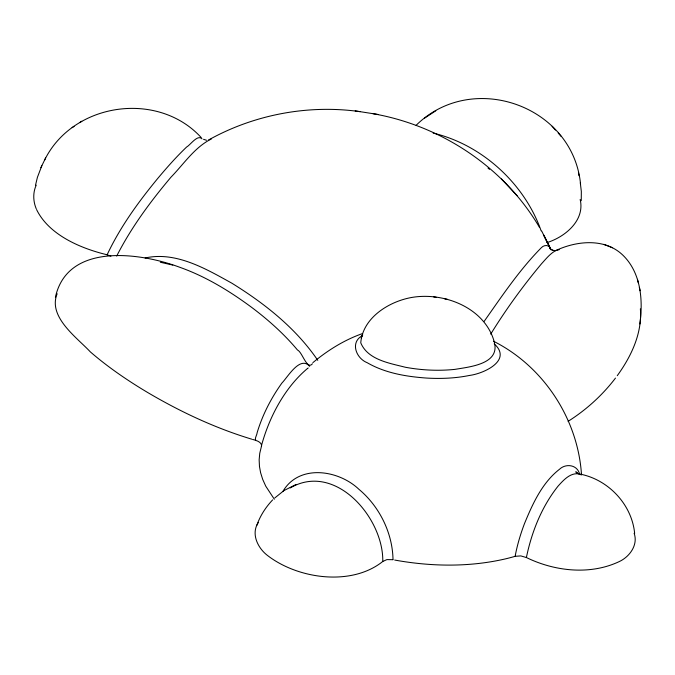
<?xml version="1.0" encoding="UTF-8"?>
<svg xmlns="http://www.w3.org/2000/svg" width="675" height="675" viewBox="0 0 675 675"><rect width="100%" height="100%" fill="white"/><g stroke="black" fill="none" stroke-linecap="round" stroke-linejoin="round"><path stroke-width="1.01" d="M258.306 522.568C250.805 533.638 257.698 547.771 267.047 555.12C297.506 578.99 351.245 586.651 382.767 561.482C383.746 518.273 335.348 461.498 290.233 487.958M393.01 559.727C392.614 533.115 379.502 506.452 358.872 489.257C338.512 469.817 298.932 463.717 282.825 491.552M581.259 200.694L581.335 191.498L580.298 182.807M639.849 323.983C643.199 300.358 641.014 272.869 623.033 255.327C605.239 237.938 577.041 240.663 556.073 250.425C550.142 253.496 545.932 258.981 541.493 263.807C522.939 285.998 505.879 309.488 490.717 334.117M394.723 560.056C431.35 566.679 469.446 567.295 505.811 558.799C508.933 558.039 512.038 557.229 515.118 556.327C517.219 545.147 520.467 534.203 524.5 523.572C532.659 503.752 542.143 482.76 559.474 469.285C565.945 463.05 577.8 464.754 579.639 474.517M35.522 185.186L37.412 177.331L41.842 165.696M634.137 533.284C638.314 544.944 629.564 556.841 619.211 561.6C590.102 575.336 554.732 571.362 526.39 557.533C531.681 531.925 541.662 506.765 558.023 486.177C563.372 480.271 570.215 472.458 579.023 473.901C607.897 479.031 631.859 504.166 634.66 533.461M307.336 368.618C284.302 388.041 269.072 417.682 261.554 445.365C261.284 443.264 259.327 441.931 257.572 441.07C252.897 440.564 257.015 435.493 257.175 432.574C262.516 414.796 271.139 398.056 281.948 382.995C287.719 377.148 300.097 355.312 309.682 366.339M55.409 297.245C67.567 242.097 140.611 252.593 179.938 267.342C205.993 276.607 229.829 291.195 251.961 307.598C268.532 320.093 284.124 334.032 297.464 349.979C302.392 352.122 306.939 370.415 312.432 363.791M261.427 446.428L261.613 445.61L259.748 453.338L259.149 459.852L259.47 466.467L260.609 472.719L262.685 479.36L265.748 486.16L274.337 499.238M494.623 343.254C486.059 308.391 444.774 291.769 411.792 297.447C389.011 301.43 362.677 317.765 360.762 342.824C367.732 359.817 389.526 363.184 405.346 367.251C421.681 370.263 438.455 371.081 454.984 369.368C468.982 366.955 497.627 364.39 494.876 344.883M256.88 525.209C260.187 515.734 265.773 507.127 272.666 499.871M361.142 337.829L362.728 334.842M36.222 185.169C32.788 192.586 33.1 201.319 36.239 208.769M36.585 209.579C48.887 234.892 80.528 248.417 107.131 254.779C120.082 227.188 138.122 202.331 157.402 178.858C166.641 167.805 176.192 156.98 186.621 147.023C190.401 144.99 197.632 134.03 202.002 138.847M44.474 160.338C72.537 102.617 157.731 90.062 201.175 137.531M40.871 167.687L45.613 158.001M116.682 256.087C131.203 227.534 150.382 201.614 170.977 177.179C183.76 164.118 194.678 147.175 211.402 138.957M57.147 293.743C47.68 316.929 76.84 337.399 90.34 351.886C103.722 363.488 118.125 373.866 133.017 383.451C138.113 386.724 143.269 389.897 148.483 392.985C181.052 412.113 215.544 428.245 251.75 439.18M484.161 321.359C502.014 296.013 519.463 269.857 541.308 247.742C544.05 244.628 549.551 244.493 550.758 249.202M617.262 375.688C631.252 356.366 642.322 333.239 640.373 308.846M615.473 378.093C602.446 395.187 586.271 409.86 568.105 421.335M382.767 561.482L386.902 559.592L392.791 559.693M416.137 125.297C472.264 69.947 573.176 105.756 580.584 184.402M274.835 497.914L283.989 490.556L295.971 484.515M312.896 362.627C327.738 350.325 344.343 339.905 362.61 333.534M362.424 335.618C349.836 342.25 356.138 358.366 367.158 362.686C385.155 373.123 406.24 376.608 426.727 378.076C441.003 378.877 455.439 378.321 469.471 375.443C483.865 373.629 512.696 360.349 494.193 343.828M307.775 368.297L308.205 367.985M72.141 127.642L74.081 126.36M435.805 110.784L424.516 118.176M79.734 122.588L81.793 121.238M208.457 140.037C254.18 114.547 308.298 104.347 360.138 111.662M556.073 250.425L559.204 249.683M546.978 242.595C564.924 237.077 585.183 220.43 580.163 199.479M515.118 556.327L520.796 555.905L526.39 557.533M145.108 257.993C175.888 251.125 205.909 268.836 231.736 283.129C264.583 303.429 295.861 328.143 317.773 360.332M555.82 250.661L552.04 250.206L553.103 250.493L549.771 248.535M372.971 113.687C441.188 125.575 504.394 167.392 539.519 227.433M355.168 110.894L377.873 114.438M433.139 133.093C482.001 144.695 524.526 183.625 541.148 230.867M160.329 262.254L172.8 265.081M444.749 298.856L447.593 299.396M433.519 296.823L436.489 297.388M107.131 254.779L110.919 256.171M255.226 440.184L252.61 439.433M579.023 473.901L581.361 474.955M203.555 139.312L206.55 140.282M612.554 247.767L603.821 244.35M493.56 341.263C543.535 366.407 577.918 418.88 581.496 474.635M578.416 473.909L575.775 471.808L578.045 473.639M488.025 168.083L489.535 169.357M517.092 195.657L501.466 178.951M552.116 126.276L555.474 130.047M558.217 133.102L561.229 136.485M541.688 231.052L550.538 248.754M548.741 245.202L543.755 235.128L550.943 249.817M637.47 279.332L638.314 282.943M639.335 287.373L640.119 290.723M578.433 172.555L578.99 175.677"/></g></svg>
